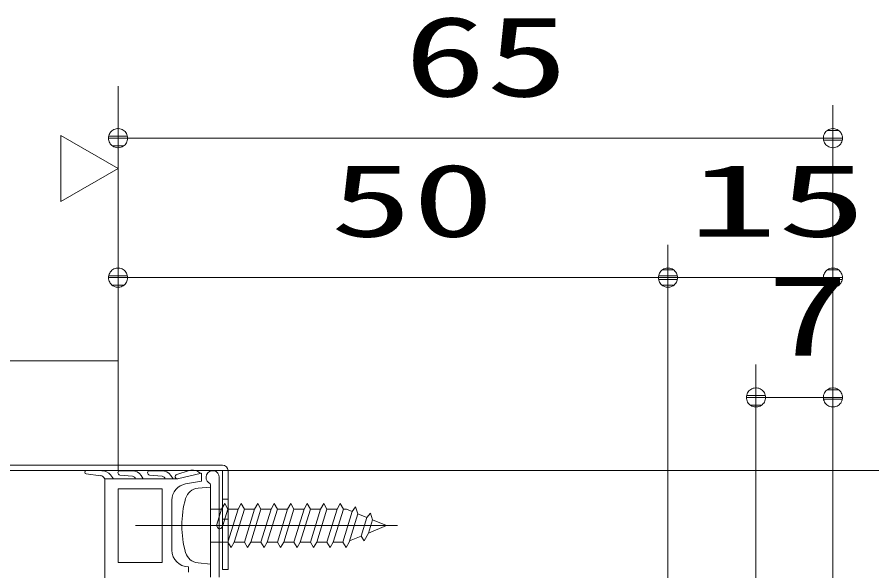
# Model space of a CAD drawing. Units: millimetres on the paper, scale 1:3. Extents: x -305 to 305, y -152 to 152.
# Drawn here: x -13.39 to 12.52, y 108.5 to 125.3 of the extents above; entities that cross this region are included whole.
import ezdxf
from ezdxf.enums import TextEntityAlignment as Align

# ---------------------------------------------------------------- set-up
doc = ezdxf.new("R2010")
doc.units = ezdxf.units.MM
doc.linetypes.add('LONG_CHAIN', pattern=[21, 18, -1, 1, -1])
doc.layers.add('0-2_0', color=7, linetype='Continuous', lineweight=9)
doc.layers.add('0-3_HV', color=7, linetype='Continuous', lineweight=9)
doc.styles.add('ＭＳ ゴシック', font='')
doc.styles.get('ＭＳ ゴシック').set_extended_font_data('MS Gothic')

# ---------------------------------------------------------------- blocks, each defined once
blk = doc.blocks.new('_DOTSMALL')
at = {"layer": '0-2_0'}
for p, q in [((0.0746, 0.1), (-0.0746, 0.1)), ((0.1223, -0.0248), (-0.1223, -0.0248))]:
    blk.add_line(p, q, dxfattribs=at)
for points in [[(0.125, 0), (0.124, 0.0157), (0.1211, 0.0311), (0.1162, 0.046), (0.1095, 0.0602), (0.1011, 0.0735), (0.0911, 0.0856), (0.0797, 0.0963), (0.067, 0.1055), (0.0532, 0.1131), (0.0386, 0.1189), (0.0234, 0.1228), (0.0078, 0.1248), (-0.0078, 0.1248), (-0.0234, 0.1228), (-0.0386, 0.1189), (-0.0532, 0.1131), (-0.067, 0.1055), (-0.0797, 0.0963), (-0.0911, 0.0856), (-0.1011, 0.0735), (-0.1095, 0.0602), (-0.1162, 0.046), (-0.1211, 0.0311), (-0.124, 0.0157), (-0.125, 0), (0, 0)], [(-0.125, 0), (-0.124, -0.0157), (-0.1211, -0.0311), (-0.1162, -0.046), (-0.1095, -0.0602), (-0.1011, -0.0735), (-0.0911, -0.0856), (-0.0797, -0.0963), (-0.067, -0.1055), (-0.0532, -0.1131), (-0.0386, -0.1189), (-0.0234, -0.1228), (-0.0078, -0.1248), (0.0078, -0.1248), (0.0234, -0.1228), (0.0386, -0.1189), (0.0532, -0.1131), (0.067, -0.1055), (0.0797, -0.0963), (0.0911, -0.0856), (0.1011, -0.0735), (0.1095, -0.0602), (0.1162, -0.046), (0.1211, -0.0311), (0.124, -0.0157), (0.125, 0), (0, 0)]]:
    blk.add_lwpolyline(points, close=True, dxfattribs=at)
blk = doc.blocks.new('TRI')
at = {"layer": '0-2_0'}
blk.add_lwpolyline([(0.5, 0.866), (0, 0), (1, 0)], close=True, dxfattribs=at)

msp = doc.modelspace()

# ---------------------------------------------------------------- linework, layer by layer
at = {"layer": '0-3_HV', "linetype": 'LONG_CHAIN'}
for p, q in [((-10.327, 123.203), (-10.327, 111.537)), ((-1.853, 109.87), (-9.8, 109.87))]:
    msp.add_line(p, q, dxfattribs=at)
at = {"layer": '0-3_HV'}
for p, q in [((11.339, 100.87), (11.339, 122.622)), ((11.339, 121.622), (-10.327, 121.622)), ((6.339, 103.87), (6.339, 118.392)), ((6.339, 117.392), (-10.327, 117.392)), ((6.339, 117.392), (11.339, 117.392)), ((-10.327, 114.87), (-50.976, 114.87)), ((-10.327, 114.871), (-10.327, 111.705)), ((-10.327, 114.87), (-10.327, 111.703)), ((9.006, 107.286), (9.006, 114.759)), ((9.006, 113.759), (11.339, 113.759)), ((-7.161, 111.703), (-50.976, 111.703)), ((-7.161, 111.537), (-50.976, 111.537)), ((-7.161, 111.537), (-28.168, 111.537)), ((-10.86, 111.385), (-11.293, 111.437)), ((-11.286, 111.537), (-10.818, 111.536)), ((-10.461, 111.287), (-10.557, 111.409)), ((-9.889, 111.366), (-10.27, 111.404)), ((-9.905, 111.536), (-10.267, 111.536)), ((-8.989, 111.366), (-9.371, 111.404)), ((-9.006, 111.536), (-9.367, 111.536)), ((-8.17, 111.54), (-8.547, 111.419)), ((-7.795, 111.457), (-8.528, 111.287)), ((-7.824, 111.45), (-7.839, 111.464)), ((-7.795, 111.457), (-7.795, 111.22)), ((-7.161, 111.537), (34.373, 111.537)), ((-7.161, 111.537), (-7.161, 108.537)), ((-6.994, 111.537), (-6.994, 108.537)), ((-10.727, 111.287), (-10.735, 111.3)), ((-8.528, 111.287), (-10.727, 111.287)), ((-10.727, 111.287), (-10.727, 107.926)), ((-9.795, 111.287), (-9.812, 111.317)), ((-9.561, 111.287), (-9.627, 111.387)), ((-8.895, 111.287), (-8.913, 111.317)), ((-8.661, 111.287), (-8.728, 111.387)), ((-7.795, 111.22), (-8.282, 111.134)), ((-7.261, 111.337), (-7.261, 108.303)), ((-10.327, 110.987), (-10.327, 108.754)), ((-8.995, 110.987), (-10.327, 110.987)), ((-8.995, 110.987), (-8.995, 108.754)), ((-7.9, 111.004), (-7.527, 111.037)), ((-7.527, 108.303), (-7.527, 111.087)), ((-8.695, 110.642), (-8.695, 109.122)), ((-6.994, 110.67), (-7.161, 110.67)), ((-7.527, 110.37), (-7.19, 110.37)), ((-7.344, 109.87), (-7.19, 110.37)), ((-7.19, 110.37), (-7.094, 110.537)), ((-7.152, 109.87), (-6.998, 110.37)), ((-7.094, 110.537), (-6.998, 110.37)), ((-6.998, 109.37), (-6.69, 110.37)), ((-6.997, 110.37), (-6.69, 110.37)), ((-6.805, 109.37), (-6.498, 110.37)), ((-6.69, 110.37), (-6.594, 110.537)), ((-6.594, 110.537), (-6.498, 110.37)), ((-6.498, 109.37), (-6.19, 110.37)), ((-6.498, 110.37), (-6.203, 110.37)), ((-6.305, 109.37), (-5.998, 110.37)), ((-6.19, 110.37), (-6.094, 110.537)), ((-6.094, 110.537), (-5.998, 110.37)), ((-5.998, 109.37), (-5.69, 110.37)), ((-5.998, 110.37), (-5.69, 110.37)), ((-5.805, 109.37), (-5.498, 110.37)), ((-5.69, 110.37), (-5.594, 110.537)), ((-5.594, 110.537), (-5.498, 110.37)), ((-5.498, 109.37), (-5.19, 110.37)), ((-5.498, 110.37), (-5.19, 110.37)), ((-5.305, 109.37), (-4.998, 110.37)), ((-5.19, 110.37), (-5.094, 110.537)), ((-5.094, 110.537), (-4.998, 110.37)), ((-4.998, 109.37), (-4.69, 110.37)), ((-4.998, 110.37), (-4.69, 110.37)), ((-4.805, 109.37), (-4.498, 110.37)), ((-4.69, 110.37), (-4.594, 110.537)), ((-4.594, 110.537), (-4.498, 110.37)), ((-4.498, 109.37), (-4.19, 110.37)), ((-4.498, 110.37), (-4.19, 110.37)), ((-4.305, 109.37), (-3.998, 110.37)), ((-4.19, 110.37), (-4.094, 110.537)), ((-4.094, 110.537), (-3.998, 110.37)), ((-3.998, 109.37), (-3.69, 110.37)), ((-3.998, 110.37), (-3.69, 110.37)), ((-3.805, 109.37), (-3.498, 110.37)), ((-3.69, 110.37), (-3.594, 110.537)), ((-3.594, 110.537), (-3.498, 110.37)), ((-3.498, 110.37), (-3.401, 110.37)), ((-3.401, 110.37), (-3.229, 110.299)), ((-3.229, 110.299), (-3.133, 110.439)), ((-3.133, 110.439), (-3.058, 110.228)), ((-3.515, 109.37), (-3.229, 110.299)), ((-3.322, 109.37), (-3.058, 110.228)), ((-3.058, 110.228), (-2.785, 110.115)), ((-2.958, 109.554), (-2.785, 110.115)), ((-2.677, 110.25), (-2.786, 110.115)), ((-2.677, 110.25), (-2.614, 110.044)), ((-7.344, 109.87), (-7.306, 109.803)), ((-7.19, 109.803), (-7.152, 109.87)), ((-6.994, 110.07), (-7.161, 110.07)), ((-2.738, 109.645), (-2.615, 110.044)), ((-2.737, 109.645), (-2.194, 109.87)), ((-2.615, 110.044), (-2.194, 109.87)), ((-2.871, 109.409), (-2.737, 109.645)), ((-7.527, 109.37), (-6.997, 109.37)), ((-6.998, 109.37), (-6.901, 109.203)), ((-6.901, 109.203), (-6.805, 109.37)), ((-6.798, 109.37), (-6.498, 109.37)), ((-6.498, 109.37), (-6.401, 109.203)), ((-6.401, 109.203), (-6.305, 109.37)), ((-6.305, 109.37), (-5.998, 109.37)), ((-5.998, 109.37), (-5.902, 109.203)), ((-5.901, 109.203), (-5.805, 109.37)), ((-5.805, 109.37), (-5.498, 109.37)), ((-5.498, 109.37), (-5.402, 109.203)), ((-5.401, 109.203), (-5.305, 109.37)), ((-5.305, 109.37), (-4.998, 109.37)), ((-4.998, 109.37), (-4.902, 109.203)), ((-4.901, 109.203), (-4.805, 109.37)), ((-4.805, 109.37), (-4.498, 109.37)), ((-4.498, 109.37), (-4.402, 109.203)), ((-4.401, 109.203), (-4.305, 109.37)), ((-4.305, 109.37), (-3.998, 109.37)), ((-3.998, 109.37), (-3.902, 109.203)), ((-3.901, 109.203), (-3.805, 109.37)), ((-3.805, 109.37), (-3.514, 109.37)), ((-3.514, 109.37), (-3.418, 109.203)), ((-3.418, 109.203), (-3.322, 109.37)), ((-3.31, 109.407), (-2.958, 109.553)), ((-2.871, 109.409), (-2.958, 109.554)), ((-10.327, 108.754), (-8.995, 108.754)), ((-8.195, 108.622), (-8.195, 108.454)), ((-7.9, 108.736), (-7.527, 108.703)), ((-6.994, 108.537), (-7.161, 108.537))]:
    msp.add_line(p, q, dxfattribs=at)
for centre, radius, start, end in [((-7.161, 111.537), 0.167, 0, 90), ((-11.287, 111.487), 0.05, 89.9007, 263.1313), ((-10.819, 111.203), 0.333, 38.2604, 90.2604), ((-10.264, 111.47), 0.0666, 90.0001, 264.3719), ((-9.905, 111.203), 0.333, 33.4944, 90), ((-9.364, 111.47), 0.0666, 90.0001, 264.3719), ((-9.006, 111.203), 0.333, 33.4944, 90), ((-8.527, 111.355), 0.0666, 107.7806, 283.085), ((-8.068, 111.222), 0.333, 46.5794, 107.7806), ((-7.461, 111.337), 0.2, 0, 236.251), ((-7.461, 111.337), 0.2, 0, 236.251), ((-10.88, 111.22), 0.167, 28.902, 83.1313), ((-9.899, 111.267), 0.1, 30, 84.3719), ((-8.999, 111.267), 0.1, 30, 84.3719), ((-7.627, 111.087), 0.1, 0, 56.251), ((-7.627, 111.087), 0.1, 0, 56.251), ((-8.195, 110.642), 0.5, 100, 180), ((-7.863, 110.572), 0.433, 94.9994, 164.119), ((-5.394, 109.87), 3, 164.1191, 195.8811), ((-7.247, 109.836), 0.0667, 210.0002, 329.9999), ((-8.195, 109.122), 0.5, 180, 270), ((-7.863, 109.168), 0.433, 195.8818, 265.0005)]:
    msp.add_arc(centre, radius, start, end, dxfattribs=at)

# ---------------------------------------------------------------- block references
for name, p, xscale, yscale, rotation in [('_DOTSMALL', (-10.327, 121.622), 2.32, 2.32, 180), ('TRI', (-10.327, 120.703), 2.000002, 2.000002, 150), ('_DOTSMALL', (-10.327, 117.392), 2.32, 2.32, 180), ('_DOTSMALL', (6.339, 117.392), 2.32, 2.32, 180), ('_DOTSMALL', (9.006, 113.759), 2.32, 2.32, 180)]:
    msp.add_blockref(name, p, dxfattribs=dict(at, xscale=xscale, yscale=yscale, rotation=rotation))
at = {"layer": '0-3_HV', "xscale": 2.32, "yscale": 2.32}
for p in [(11.339, 121.622), (6.339, 117.392), (11.339, 117.392), (11.339, 113.759)]:
    msp.add_blockref('_DOTSMALL', p, dxfattribs=at)

# ---------------------------------------------------------------- texts
at = {"layer": '0-3_HV', "style": 'ＭＳ ゴシック'}
for s, height, width, p in [('65', 2.441, 1.5, (-1.658, 122.152)), ('50', 2.213, 1.65, (-3.892, 117.966)), ('15', 2.213, 1.8, (6.948, 117.966)), ('7', 2.441, 1.5, (9.326, 114.289))]:
    msp.add_text(s, height=height, dxfattribs=dict(at, width=width)).set_placement(p, align=Align.BOTTOM_LEFT)

doc.saveas('drawing.dxf')
